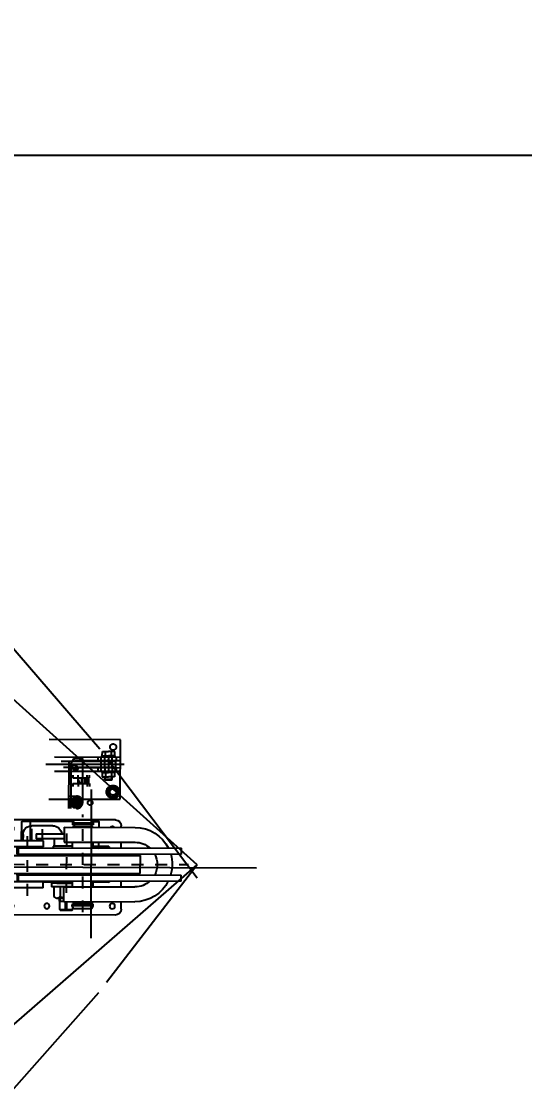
# Model space of a CAD drawing. Header units: millimetres. Extents: x -4 to 3776, y -4 to 4079.
# Drawn here: x 354 to 358.23, y 263.03 to 272 of the extents above; entities that cross this region are included whole.
import ezdxf
from ezdxf import colors
from ezdxf.entities.mleader import LeaderData, LeaderLine
from ezdxf.math import Vec2, Vec3

# ---------------------------------------------------------------- set-up
doc = ezdxf.new("R2010")
doc.units = ezdxf.units.MM
for name, pattern in [('ACAD_ISO02W100', [15, 12, -3]), ('CENTER', [2, 1.25, -0.25, 0.25, -0.25]), ('CENTER2', [1.125, 0.75, -0.125, 0.125, -0.125]), ('HIDDEN2', [0.1875, 0.125, -0.0625]), ('PHANTOM', [2.5, 1.25, -0.25, 0.25, -0.25, 0.25, -0.25]), ('点划线-1', [7, 5, -1, 0, -1])]:
    doc.linetypes.add(name, pattern=pattern)
for name, color, linetype in [('03-input', 3, 'Continuous'), ('BK_kedu', 255, 'Continuous'), ('HOLD3', 7, 'Continuous')]:
    doc.layers.add(name, color=color, linetype=linetype)
doc.styles.get("Standard").update_dxf_attribs({"font": 'arial.ttf'})

# ---------------------------------------------------------------- blocks, each defined once
blk = doc.blocks.new('hook-b')
at = {"layer": '03-input', "color": 0, "linetype": 'Continuous'}
for p, q in [((2.314041348214232, 74.99999999999636), (2.314041348214232, 39.50000000000182)), ((192.314045532672, 85), (12.31404134821423, 85)), ((192.3140455326757, 84.99999999999636), (12.31404134821423, 84.99999999999636)), ((98.97912000494034, 75.8499999999949), (99.97912000494034, 76.8499999999949)), ((98.97912000494034, 75.8499999999949), (98.97912000494034, 61.84999999999854)), ((98.97912000494034, 75.8499999999949), (121.0207505652834, 75.8499999999949)), ((99.97912000494034, 76.8499999999949), (120.0207505652834, 76.84999999999854)), ((108.9999352851119, 76.8499999999949), (108.9999352851119, 62.49999999999272)), ((110.9999352851119, 76.84999999999854), (110.9999352851119, 62.49999999999454)), ((120.0207505652834, 76.84999999999854), (121.0207505652834, 75.84999999999854)), ((122.629296683328, 74.49999999999636), (120.2292966833302, 69.50000000000182)), ((121.0207505652834, 75.84999999999854), (121.0207505652834, 71.14886225407281)), ((152.8292966833287, 74.49999999999818), (122.6292966833316, 74.49999999999818)), ((152.8292966833287, 74.49999999999818), (155.2292966833302, 69.50000000000182)), ((202.3140455326757, 74.99999999999636), (202.3140455326757, 62.49999999999454)), ((94.41147801698753, 57.14991900137647), (89.21532559428306, 54.14991900137647)), ((89.21532559428306, 37.49991900137684), (89.21532559428306, 54.14991900137647)), ((106.1060190200842, 57.14991900137466), (94.41147801698753, 57.14991900137466)), ((97.99993528511186, 61.84999999999854), (106.1060190200842, 61.84999999999854)), ((97.99993528511186, 57.14991900137466), (97.99993528511186, 61.84999999999854)), ((98.99993528511186, 57.14991900137466), (98.99993528511186, 61.84999999999854)), ((99.60763043969564, 37.49991900137502), (99.60763043969564, 54.14991900137647)), ((99.99993528511186, 61.84999999999854), (106.1060190200878, 61.84999999999854)), ((106.1060190200878, 62.49999999999454), (225.4093379683509, 62.49999999999818)), ((106.1060190200878, 62.49999999999454), (106.1060190200878, 37.49999999999818)), ((120.2292966833302, 69.50000000000182), (120.2292966833302, 66.5)), ((155.2292966833302, 69.50000000000182), (120.2292966833302, 69.50000000000182)), ((155.2292966833302, 66.50000000000182), (120.2292966833302, 66.5)), ((120.2292966833265, 63.49999999999818), (120.2292966833229, 62.49999999999454)), ((120.2292966833265, 63.49999999999818), (155.2292966833302, 63.49999999999091)), ((123.0392199801172, 66.50000000000364), (123.0392199801172, 63.50000000000182)), ((152.2292966833302, 66.50000000000364), (152.2292966833302, 63.50000000000182)), ((155.2292966833302, 69.50000000000182), (155.2292966833302, 66.50000000000182)), ((155.2292966833302, 63.50000000000182), (155.2292966833302, 62.49999999999636)), ((71.32318699267125, 39.50000000000182), (0.5266343605726433, 39.50000000000364)), ((0.5266343605726433, 39.50000000000364), (0.5266343605726433, 29.50000000000364)), ((71.32318699267125, 39.50000000000182), (71.32318699266762, 29.5)), ((120.2292966833156, 37.49991900137502), (84.99993528511186, 37.49991900137684)), ((84.99993528511186, 31.49991900137502), (84.99993528511186, 37.49991900137502)), ((106.1060190200878, 37.49999999999818), (225.4093379683509, 37.5)), ((120.2292966833156, 37.49999999999818), (120.2292966833083, 27.5)), ((155.2292966833229, 37.49999999999818), (155.2292966833193, 27.5)), ((202.3140455326757, 37.49999999999818), (202.3140455326757, 27.50000000000182)), ((71.32318699267125, 29.5), (0.5266343605726433, 29.50000000000364)), ((2.314041348214232, 29.50000000000182), (2.314041348214232, 15)), ((4.833262738447957, 26.50000000000364), (4.833262738440681, 22.50000000000364)), ((17.37719708510849, 29.50000000000364), (7.833262738447957, 29.50000000000364)), ((7.833262738440681, 19.50000000000364), (16.89704404769509, 19.50000000000364)), ((15.08678740672622, 19.50000000000364), (15.08678740672622, 15)), ((18.89704404769509, 21.50000000000364), (18.89704404769509, 29.50000000000364)), ((27.31404134821423, 18.00000000000364), (27.31404134821787, 29)), ((29.81404134822151, 27.5), (303.3312953662753, 27.5)), ((29.81404134822151, 27.5), (29.81404134821787, 17.50000000000182)), ((87.99993528511186, 29.99999999999818), (71.32318699266762, 29.99999999999818)), ((120.229296683312, 31.49991900137684), (84.99993528511186, 31.49991900137684)), ((120.2292966833083, 30.49999999999818), (87.99993528511186, 30.49999999999636)), ((87.99993528511186, 30.49999999999636), (87.99993528511186, 27.49999999999636)), ((93.99993528511186, 31.49991900137684), (120.2292966833083, 31.49991900137684)), ((93.99993528511186, 31.49991900137684), (93.9999352851155, 30.49999999999818)), ((181.3140413482179, 30), (155.2292966833229, 30)), ((182.3140413482179, 29), (182.3140413482142, 27.5)), ((303.3312953662753, 27.5), (303.3312953662753, 17.5)), ((-3.637978807091713e-12, 15), (234.3879185086298, 15)), ((-3.637978807091713e-12, 15), (0, -14.99999999999818)), ((181.3140413482142, 17), (28.31404134821423, 17.00000000000364)), ((181.3140413482142, 17), (28.31404134821423, 17.00000000000364)), ((29.81404134821787, 17.50000000000182), (303.3312953662753, 17.5)), ((155.2292966833193, 17.50000000000364), (155.2292966833193, 15.00000000000182)), ((202.3140455326757, 17.50000000000182), (202.3140455326757, 15.00000000000182)), ((234.3879185086298, 15), (234.3879185086298, -15)), ((0, -14.99999999999818), (234.3879185086298, -15)), ((2.314041348214232, -14.99999999999818), (2.314041348214232, -29.5)), ((15.08678740672985, -14.99999999999818), (15.08678740672985, -19.50000000000182)), ((181.3140413482142, -17), (28.31404134821423, -17.00000000000364)), ((181.3140413482142, -17), (28.31404134821423, -17.00000000000364)), ((29.81404134822151, -17.50000000000182), (303.3312953662753, -17.49999999999818)), ((29.81404134822151, -17.50000000000182), (29.81404134821787, -27.50000000000364)), ((155.229296683312, -14.99999999999818), (155.2292966833083, -17.49999999999818)), ((202.3140455326757, -14.99999999999818), (202.3140455326757, -17.5)), ((303.3312953662753, -17.49999999999818), (303.3312953662753, -27.50000000000182)), ((71.32318699267125, -29.50000000000364), (0.5266343605726433, -29.5)), ((0.5266343605726433, -29.5), (0.5266343605726433, -39.5)), ((4.833262738447957, -26.50000000000364), (4.833262738440681, -22.50000000000364)), ((7.833262738440681, -19.50000000000364), (16.89704404769509, -19.50000000000364)), ((17.37719708510849, -29.50000000000364), (7.833262738447957, -29.50000000000364)), ((18.89704404769509, -21.50000000000364), (18.89704404769509, -29.50000000000364)), ((27.31404134821423, -18.00000000000364), (27.31404134821787, -29)), ((29.81404134821787, -27.50000000000364), (303.3312953662753, -27.50000000000182)), ((35.61404134821714, -27.50000000000182), (164.0140413482186, -27.50000000000182)), ((71.32318699267125, -29.50000000000182), (71.32318699267125, -39.50000000000182)), ((87.99993528511186, -30.50000000000364), (87.99993528511186, -27.50000000000364)), ((120.2292966832792, -30.50000000000364), (87.99993528511186, -30.50000000000364)), ((89.99993528511186, -31.15000000000146), (120.2292966832792, -31.15000000000327)), ((89.99993528511186, -31.15000000000146), (89.99993528511186, -42.15000000000146)), ((89.99993528511186, -31.15000000000146), (89.99993528511186, -43.15000000000146)), ((93.99993528511186, -30.50000000000182), (93.99993528511186, -31.15000000000327)), ((120.2292966832829, -27.50000000000182), (120.2292966832792, -37.5)), ((155.2292966833083, -27.50000000000182), (155.2292966833083, -37.5)), ((181.3140413482142, -30), (155.2292966833083, -30)), ((164.8140413482179, -28.30000000000109), (164.8140413482179, -37.5)), ((182.3140413482142, -27.50000000000364), (182.3140413482142, -29)), ((202.3140455326757, -27.50000000000364), (202.3140455326757, -37.50000000000182)), ((71.32318699267125, -39.50000000000182), (0.5266343605726433, -39.50000000000364)), ((2.314041348214232, -39.50000000000364), (2.314041348214232, -65)), ((34.81404134821787, -39.50000000000364), (34.81404134821787, -71.70000000000073)), ((37.06367912231144, -50), (37.06367912231144, -39.50000000000364)), ((49.81404134821787, -39.50000000000364), (49.81404134821787, -72.50000000000182)), ((106.1060190200878, -43.15000000000146), (59.20084918127031, -43.15000000000146)), ((59.20084918127031, -51.15000000000146), (59.20084918127031, -43.15000000000146)), ((59.20084918127031, -51.15000000000146), (106.1060190200915, -51.14999999999964)), ((69.18799789806872, -58.95605574205365), (69.18799789806872, -40.55206994677246)), ((106.1060190200878, -51.15000000000146), (99.99993528511186, -51.15000000000146)), ((106.1060190200878, -37.5), (225.4093379683618, -37.5)), ((106.1060190200878, -62.50000000000364), (106.1060190200878, -37.5)), ((87.06367912231144, -65), (52.06367912231144, -65)), ((106.1060190200878, -62.50000000000364), (225.4093379683618, -62.50000000000182)), ((120.2292966832647, -62.50000000000364), (120.2292966832647, -63.5)), ((120.2292966832647, -63.5), (155.2292966832974, -63.49999999999091)), ((120.2292966833302, -69.50000000000182), (120.2292966833302, -66.5)), ((155.2292966833302, -66.50000000000182), (120.2292966833302, -66.5)), ((122.629296683328, -74.49999999999636), (120.2292966833302, -69.50000000000182)), ((155.2292966833302, -69.50000000000182), (120.2292966833302, -69.50000000000182)), ((123.0392199801172, -66.50000000000364), (123.0392199801172, -63.50000000000182)), ((152.2292966833302, -66.50000000000364), (152.2292966833302, -63.50000000000182)), ((152.8292966833287, -74.49999999999818), (155.2292966833302, -69.50000000000182)), ((155.2292966833011, -62.50000000000364), (155.2292966832974, -63.49999999999091)), ((155.2292966833302, -69.50000000000182), (155.2292966833302, -66.50000000000182)), ((164.8140413482179, -62.50000000000364), (164.8140413482179, -71.70000000000073)), ((202.3140455326757, -62.50000000000364), (202.3140455326757, -65)), ((192.3140455326757, -75), (12.31404134821423, -75)), ((35.61404134821714, -72.50000000000182), (121.6692966833325, -72.50000000000182)), ((152.8292966833287, -74.49999999999818), (122.6292966833316, -74.49999999999818)), ((153.7892966833278, -72.50000000000182), (164.0140413482186, -72.50000000000182))]:
    blk.add_line(p, q, dxfattribs=at)
at = {"layer": '03-input', "color": 0, "linetype": 'CENTER'}
for p, q in [((109.9999352851119, -52.24775181387304), (109.9999352851119, 77.8246253484831)), ((137.7292966833302, 80.45653313166804), (137.7292966833156, -84.23717798167672)), ((44.76992344760947, 52.7239251710489), (44.76992344760947, -51.12295016588723)), ((-20.53902839321017, 0), (315.2093335145437, 0))]:
    blk.add_line(p, q, dxfattribs=at)
at = {"layer": '03-input', "color": 0, "linetype": 'ACAD_ISO02W100'}
blk.add_line((51.81404134822151, -39.50000000000364), (51.81404134821787, -72.50000000000182), dxfattribs=at)
at = {"layer": '03-input', "color": 0, "linetype": 'Continuous'}
for centre in [(17.31404134821423, 69.99999999999636), (77.31404134821423, 69.99999999999636), (187.3140455326757, 69.99999999999636), (17.31404134821423, -60)]:
    blk.add_circle(centre, 4.5, dxfattribs=at)
for centre, radius, start, end in [((12.31404134821423, 74.99999999999636), 10, 90, 180), ((192.3140455326757, 74.99999999999636), 10, 0, 90), ((94.41147801698753, 51.14991900137466), 6.000000000000568, 29.99999999995821, 90), ((109.9999352851082, 37.64991900137102), 19.5000000000043, 101.5187155150603, 122.2042275039485), ((225.4093379683618, -1.818989403545856e-12), 62.5, 26.10388113733993, 90), ((225.4093379683618, 0), 37.5, 47.16657193395233, 90), ((7.833262738444319, 26.50000000000364), 3, 90, 180), ((7.833262738440681, 22.50000000000364), 3, 180, 270), ((16.89704404769145, 21.50000000000364), 2, 270, 0), ((28.31404134821787, 29), 1, 149.9999999998473, 180), ((28.31404134821423, 18.00000000000364), 1, 180, 270), ((181.3140413482179, 29), 1, 0, 90), ((181.3140413482142, 18), 1, 270, 330.0000000002223), ((225.4093379683618, 0), 37.5, 332.1818607153156, 27.81813928468435), ((225.4093379683618, -1.818989403545856e-12), 62.5, 343.739795291638, 16.26020470836198), ((28.31404134821423, -18.00000000000364), 1, 90, 180), ((181.3140413482179, -18), 1, 29.99999999995821, 90), ((7.833262738440681, -22.50000000000364), 3, 90, 180), ((7.833262738444319, -26.50000000000364), 3, 180, 270), ((16.89704404769145, -21.50000000000364), 2, 0, 90), ((28.31404134821787, -29.00000000000546), 1, 180, 210.0000000001527), ((164.0140413482186, -28.30000000000109), 0.8, 0, 90), ((181.3140413482142, -29), 1, 270, 0), ((225.4093379683618, 0), 37.5, 270, 312.8334280660476), ((225.4093379683618, -1.818989403545856e-12), 62.5, 270, 333.89611886266), ((52.06367912231144, -50), 15, 180, 270), ((87.06367912231144, -50), 15, 270, 355.603008952782), ((12.31404134821423, -65), 10, 180, 270), ((35.61404134821714, -71.70000000000073), 0.8, 180, 270), ((164.0140413482186, -71.70000000000073), 0.8, 270, 0), ((187.3140455326757, -60), 4.5, 213.7489885960005, 326.2510114039995), ((192.3140455326757, -65), 10, 270, 0)]:
    blk.add_arc(centre, radius, start, end, dxfattribs=at)
blk = doc.blocks.new('牵板A')
at = {"layer": '03-input', "color": 0, "linetype": 'Continuous'}
for p, q in [((1050.931939478774, 315.0311747086806), (1050.931939478774, 395.0269395486129)), ((1075.931939478774, 303.5269395486129), (1075.931939478774, 395.0269395486129)), ((1051.17099727893, 314.0829750626098), (1057.365585442043, 302.5787399025438)), ((1073.931939478774, 301.5269395486129), (1059.126527641887, 301.5269395486129))]:
    blk.add_line(p, q, dxfattribs=at)
at = {"layer": '03-input', "color": 0, "linetype": 'CENTER2'}
for p, q in [((1070.954883284302, 395.0269395486129), (1055.908995673247, 395.0269395486129)), ((1063.431939478774, 387.9955075684092), (1063.431939478774, 402.0583715288184)), ((1067.822259218121, 322.5269395486129), (1059.041619739428, 322.5269395486129)), ((1063.431939478774, 317.9988419130867), (1063.431939478774, 327.0550371841408))]:
    blk.add_line(p, q, dxfattribs=at)
at = {"layer": '03-input', "color": 0, "linetype": 'Continuous'}
for centre, radius in [((1063.431939478775, 395.0269395486129), 5.5), ((1063.431939478775, 322.5269395486129), 3.5)]:
    blk.add_circle(centre, radius, dxfattribs=at)
for centre, radius, start, end in [((1063.431939478775, 395.0269395486129), 12.5, 7.016477563892661e-15, 180), ((1052.931939478775, 315.0311747086807), 2, 180, 208.3007557660326), ((1059.126527641887, 303.5269395486129), 2, 208.3007557660326, 270), ((1073.931939478775, 303.5269395486129), 2, 270, 7.016477563892661e-15)]:
    blk.add_arc(centre, radius, start, end, dxfattribs=at)
blk = doc.blocks.new('NJMFGNJ')
for p, q in [((323.7729293347447, 207.3336474566821), (321.9020226449869, 205.6934408526037)), ((321.9020226449869, 205.6934408526037), (324.0449709144425, 203.7845175547864))]:
    blk.add_line(p, q)
at = {"color": 6, "linetype": '点划线-1'}
blk.add_line((321.4036271839041, 205.7220553450742), (354.054144681716, 205.7220553450742), dxfattribs=at)
at = {"layer": '03-input', "color": 0, "linetype": 'PHANTOM'}
for p, q in [((322.7916833141613, 206.3160598879892), (322.794461517192, 204.8839737648835)), ((322.9697194132824, 205.1663554158163), (322.9696058243127, 205.2249073594172)), ((322.9861981669714, 204.8293168185915), (322.9854306739347, 205.2249380591392)), ((323.1510675744844, 205.1471513920416), (322.5510687035237, 205.1459874126864)), ((322.5510687035237, 205.1459874126864), (322.5520386863212, 204.6459883535539)), ((322.9856302221245, 205.1220765365967), (322.9183746112311, 205.12194606278)), ((322.9855995224026, 205.1379013862188), (322.9697194132824, 205.1663554158163)), ((322.8117640994036, 205.014921104712), (322.8117180498218, 205.0386583791448)), ((322.8157203118095, 205.0149287796423), (322.815812410975, 204.9674542307769)), ((322.9502315335947, 205.0151897272755), (322.819676524215, 205.0149364545729)), ((322.819676524215, 205.0149364545729), (322.8197686233796, 204.967461905707)), ((322.8315451614314, 205.0149594793639), (322.8314991118496, 205.0386967537969)), ((322.9067131971349, 205.0151053030413), (322.9068052962995, 204.9676307541757)), ((322.9502315335947, 205.0151897272755), (322.9501854840142, 205.0389270017081)), ((322.8118561985673, 204.9674465558463), (322.8119022481509, 204.9437092814137)), ((322.9503236327602, 204.9677151784096), (322.8197686233796, 204.967461905707)), ((322.831637260596, 204.9674849304982), (322.8316833101783, 204.9437476560654)), ((322.8665568827938, 205.0110711737318), (322.866633632098, 204.9715090496771)), ((322.8741693585456, 205.0110859417006), (322.8742461078489, 204.9715238176459)), ((322.8886806626592, 205.0111140931845), (322.9045515618638, 204.987407518473)), ((322.9045515618638, 204.987407518473), (322.9045822615858, 204.9715826688511)), ((322.950369682342, 204.9439779039768), (322.9503236327602, 204.9677151784096)), ((323.1065235510777, 204.9120645357971), (322.55152459544, 204.9109878548939)), ((322.9365820699392, 204.8817347980986), (322.5515827944072, 204.8809879113459)), ((322.586530408998, 204.8810557086433), (322.586472210032, 204.9110556521913)), ((323.0287917468725, 204.8769136726273), (322.5890924236689, 204.8760606694643)), ((322.5890924236689, 204.8760606694643), (322.5891894219496, 204.8260607635513)), ((322.6215826626863, 204.8811237089376), (322.6215923625125, 204.876123718346)), ((322.6240826579814, 204.8811285588516), (322.6240923578088, 204.8761285682603)), ((322.6790825544848, 204.8812352569591), (322.6790922543145, 204.8762352663675)), ((322.6815825497822, 204.8812401068728), (322.6815922496084, 204.8762401162818)), ((322.7166348034694, 204.8813081071671), (322.7165766045022, 204.9113080507151)), ((322.7409799799296, 204.8813553360604), (322.7409217809602, 204.9113552796083)), ((322.9366984678758, 204.821734911003), (322.5516991923415, 204.8209880242503)), ((323.1067563469469, 204.7920647616053), (322.5517573913098, 204.7909880807021)), ((322.5867050059018, 204.7910558779998), (322.5866468069323, 204.8210558215474)), ((323.0488887075185, 204.8269525660256), (322.5891894219496, 204.8260607635513)), ((322.6216990606218, 204.8211238218414), (322.6216893607933, 204.8261238124327)), ((322.6241990559157, 204.8211286717554), (322.6241893560895, 204.8261286623467)), ((322.6791989524208, 204.8212353698629), (322.6791892525935, 204.8262353604543)), ((322.6816989477165, 204.8212402197769), (322.681689247888, 204.8262402103682)), ((322.7168094003732, 204.791308276523), (322.7167512014037, 204.8213082200712)), ((322.7411545768323, 204.7913555054165), (322.7410963778651, 204.8213554489647)), ((322.5520386863212, 204.6459883535539), (323.1520375572784, 204.6471523329085))]:
    blk.add_line(p, q, dxfattribs=at)
at = {"layer": '03-input', "color": 0, "linetype": 'CENTER'}
blk.add_line((322.9183261794051, 205.1469113175484), (322.9182234948675, 205.1998423305541), dxfattribs=at)
at = {"layer": '03-input', "color": 0, "linetype": 'HIDDEN2', "ltscale": 0.5}
for p, q in [((322.9067131971349, 205.0151053030413), (322.9066671475531, 205.0388425774739)), ((322.9068052962995, 204.9676307541757), (322.9068513458823, 204.9438934797426)), ((322.6203326650385, 204.8811212839803), (322.6202744660695, 204.9111212275286)), ((322.6828325474301, 204.8812425318298), (322.6827743484617, 204.911242475378)), ((322.6204490629739, 204.8211213968847), (322.62050726194, 204.7911214533365)), ((322.682948945365, 204.8212426447339), (322.6830071443321, 204.791242701186))]:
    blk.add_line(p, q, dxfattribs=at)
at = {"layer": '03-input', "color": 0, "linetype": 'Continuous'}
for p, q in [((322.5994708324495, 204.9585809585015), (322.6514322589003, 204.9586817620709)), ((322.5995435811609, 204.9210810290666), (322.5994708324495, 204.9585809585015)), ((322.6238863956988, 204.9822962881851), (322.6213912503159, 204.9797914429752)), ((322.6213912503159, 204.9797914429752), (322.6813911374118, 204.979907840911)), ((322.6213912503159, 204.9797914429752), (322.6214323153518, 204.9586235631031)), ((322.6788862922022, 204.9824029862924), (322.6238863956988, 204.9822962881851)), ((322.6238863956988, 204.9822962881851), (322.6239323106486, 204.9586284130168)), ((322.6255242943843, 204.9211314308514), (322.6254515456758, 204.9586313602863)), ((322.7033936853489, 204.9587825656397), (322.6514322589003, 204.9586817620709)), ((322.6774857208351, 204.9212322344202), (322.6774129721255, 204.9587321638554)), ((322.6788862922022, 204.9824029862924), (322.6813911374118, 204.979907840911)), ((322.6788862922022, 204.9824029862924), (322.6789322071538, 204.958735111125)), ((322.6813911374118, 204.979907840911), (322.6814322024477, 204.9587399610383)), ((322.7034664340591, 204.9212826362048), (322.7033936853489, 204.9587825656397)), ((322.5952551134576, 204.9210727095711), (322.6515050076094, 204.9211818326357)), ((322.5952745131135, 204.9110727283885), (322.5952551134576, 204.9210727095711)), ((322.7077549017624, 204.9212909557002), (322.6515050076094, 204.9211818326357)), ((322.7077743014171, 204.9112909745175), (322.7077549017624, 204.9212909557002)), ((322.5955073089845, 204.791072954197), (322.5955267086404, 204.7810729730141)), ((322.5955267086404, 204.7810729730141), (322.6517766027922, 204.7811820960789)), ((322.5998151763437, 204.7810812925098), (322.5998879250528, 204.7435813630748)), ((322.6257958895688, 204.781131694294), (322.6258686382773, 204.7436317648591)), ((322.7080264969452, 204.7812912191431), (322.6517766027922, 204.7811820960789)), ((322.6777573160156, 204.7812324978631), (322.6778300647271, 204.7437325684282)), ((322.7037380292419, 204.7812828996479), (322.7038107779522, 204.743782970213)), ((322.7080070972905, 204.7912912003257), (322.7080264969452, 204.7812912191431)), ((322.5998879250528, 204.7435813630748), (322.6518493515025, 204.7436821666439)), ((322.7038107779522, 204.743782970213), (322.6518493515025, 204.7436821666439))]:
    blk.add_line(p, q, dxfattribs=at)
at = {"layer": '03-input', "color": 0, "linetype": 'HIDDEN2'}
for p, q in [((322.8289928053192, 205.0109983005771), (322.8290695546231, 204.9714361765224)), ((322.8475702861923, 205.0110343403184), (322.8476470354965, 204.9714722162639)), ((322.6215923625125, 204.876123718346), (322.6216893607933, 204.8261238124327)), ((322.6815922496084, 204.8762401162818), (322.681689247888, 204.8262402103682)), ((322.714092188452, 204.8763031651632), (322.7141891867316, 204.82630325925))]:
    blk.add_line(p, q, dxfattribs=at)
at = {"layer": '03-input', "color": 0, "linetype": 'CENTER2'}
blk.add_line((323.1775709364019, 204.8522022526353), (322.519325140075, 204.8509252760365), dxfattribs=at)
at = {"layer": '03-input', "color": 0, "linetype": 'CENTER', "ltscale": 0.5}
for q in [(322.6515244072654, 204.911181851453), (322.6516731759722, 204.8344957360939)]:
    blk.add_line((322.6517572031363, 204.7911820772615), q, dxfattribs=at)
at = {"layer": '03-input', "color": 0, "linetype": 'PHANTOM'}
for points in [[(321.9020226449869, 205.6934408526037), (322.7291750659347, 206.7725924091623), (323.5003812671908, 207.654676698025), (324.218947532045, 208.3637524604081), (324.8881801437872, 208.9238784375274), (325.5113853857073, 209.3591133705989), (326.0918695410953, 209.6935160008387), (326.632938893241, 209.9511450694627), (327.1378997254342, 210.156059317687), (327.6099994653067, 210.3288399044781), (328.0522501178571, 210.4761576598059), (328.4676048324255, 210.6012058313905)], [(321.9022446890925, 205.8078983917612), (322.7252038582209, 204.7255456694706), (323.4929818347597, 203.8404757986376), (324.208791531028, 203.1286173910073), (324.8758458593446, 202.5658990583246), (325.4973577320288, 202.1282494123346), (326.0765400613995, 201.7915970647824), (326.616605759776, 201.531870627413), (327.120767739477, 201.3249987119713), (327.5921935503611, 201.1503877146318), (328.033869292443, 201.0013551692855), (328.4487357032768, 200.8746963942528)]]:
    blk.add_lwpolyline(points, dxfattribs=at)
for points in [[(322.9364873205217, 205.2045875061899), (322.954821682342, 205.1729732559311), (322.9366101194074, 205.1412881077022), (322.9000641946516, 205.1412172097322), (322.8817298328304, 205.1728314599912), (322.8999413957645, 205.2045166082198)], [(322.6354537798493, 205.1249010771517), (322.6586253457849, 205.0849459540077), (322.6356089770966, 205.0449012276911), (322.5894210424728, 205.0448116245183), (322.5662494765396, 205.0847667476624), (322.5892658452273, 205.1248114739792)]]:
    blk.add_lwpolyline(points, close=True, dxfattribs=at)
for centre, radius in [((322.8045279742814, 205.1761233291068), 0.02077015421265646), ((322.9182757575853, 205.1729023579612), 0.04351841835032782), ((322.9182757575853, 205.1729023579612), 0.03164975880023841), ((322.9380175245116, 205.1931962607304), 0.003956219850029801), ((322.6124374111605, 205.0848563508349), 0.05499999999999992), ((322.6124374111605, 205.0848563508349), 0.03999999999999994), ((322.6124374111605, 205.0848563508349), 0.02624999999999996), ((322.9182748371356, 205.1733768240511), 0.01780298932513411), ((322.9376405471077, 204.8776864026614), 0.02077015421265646), ((322.613169748173, 204.7073570611902), 0.02624999999999996)]:
    blk.add_circle(centre, radius, dxfattribs=at)
for radius, end in [(0.05143085805038742, 270.1111519170094), (0.01978109925014901, 0.1111519137519836)]:
    blk.add_arc((322.9182748371356, 205.1733768240511), radius, 90.11115191700942, end, dxfattribs=at)
at = {"layer": '03-input', "color": 0, "linetype": 'PHANTOM', "rotation": 0.1111519105077807}
for name, p, xscale, yscale, zscale in [('hook-b', (323.5527914449637, 205.6966432933015), -0.004999999999999992, 0.004999999999999992, 0.004999999999999992), ('牵板A', (327.1284692727376, 203.6187281114137), -0.003956219850029801, 0.003956219850029801, 0.003956219850029801)]:
    blk.add_blockref(name, p, dxfattribs=dict(at, xscale=xscale, yscale=yscale, zscale=zscale))

msp = doc.modelspace()

# ---------------------------------------------------------------- linework, layer by layer
at = {"layer": 'HOLD3', "color": 0, "lineweight": 25}
msp.add_lwpolyline([(309.3723412727313, 270.8740256269075), (310.4200112727312, 270.8740206269076), (317.4637862727313, 270.8739606269073), (324.5075662727313, 270.8739006269075), (331.5513362727315, 270.8738506269074), (338.5951112727316, 270.8738006269073), (345.6388862727313, 270.8737556269075), (352.6826612727314, 270.8737206269075), (359.7264362727315, 270.8736856269074), (366.7702112727316, 270.8736606269076), (372.6750112727314, 270.8736306269075), (373.3723462727312, 270.8736256269076), (373.8139812727313, 270.8736206269073), (374.0696762727316, 270.8736206269073), (380.8577562727314, 270.8735706269072), (387.9015312727315, 270.8734906269074), (394.9453062727316, 270.8733856269073), (401.9890812727313, 270.8732206269074), (409.0328562727314, 270.8729806269075), (416.0766312727319, 270.8726606269074), (423.1204012727312, 270.8723156269075), (430.1641812727312, 270.8719556269075), (435.3723412727313, 270.8717006269071)], dxfattribs=at)

# ---------------------------------------------------------------- block references
at = {"rotation": 179.7776961789247}
msp.add_blockref('NJMFGNJ', (678.1778721441624, 469.350978445098), dxfattribs=at)

# ---------------------------------------------------------------- leaders
at = {"color": 4, "lineweight": 25}
ml = msp.add_multileader_mtext('Standard', dxfattribs=at)
ml.set_content('R20\\PMax.outreach', color=4)
ml.set_leader_properties()
ml.build(insert=Vec2(0, 0))
ctx = ml.context
ctx.base_point, ctx.plane_origin = Vec3(309.2388130974467, 249.3046826660543), Vec3(371.1656070240961, 265.5836360837607)
ctx.text_align_type = 2
notes = []
notes.append((ctx, [(0, (1, 1, 0), (354.3002046390566, 249.3046826660543), (-1, 0), 8, [(0, [(371.1656070240978, 265.5836360837598)], 0, [])])]))
ctx.mtext.insert, ctx.mtext.alignment, ctx.mtext.flow_direction = Vec3(344.3002046390566, 251.3374248215795), 3, 5
at = {"layer": 'BK_kedu'}
ml = msp.add_multileader_mtext('Standard', dxfattribs=at)
ml.set_content('', color=256)
ml.set_leader_properties()
ml.build(insert=Vec2(0, 0))
ml.multileader.update_dxf_attribs({"text_right_attachment_type": 6, "dogleg_length": 0.36, "arrow_head_size": 0.18})
ctx = ml.context
ctx.base_point, ctx.char_height, ctx.arrow_head_size, ctx.landing_gap_size, ctx.plane_origin = Vec3(3775.998586345596, 4079.3284131595), 0.18, 0.18, 0.09, Vec3(3774.638586345596, 4079.3284131595)
ctx.right_attachment = 6
notes.append((ctx, [(0, (0, 0, 0), (0, 0), (1, 0), 1, [])]))
ctx.mtext.insert, ctx.mtext.flow_direction = Vec3(3776.088586345596, 4079.4184131595), 5
for ctx, leaders in notes:
    for number, flags, end, landing, length, lines in leaders:
        leader = LeaderData()
        leader.index, (leader.has_last_leader_line, leader.has_dogleg_vector, leader.attachment_direction) = number, flags
        leader.last_leader_point, leader.dogleg_vector, leader.dogleg_length = Vec3(end), Vec3(landing), length
        for number, points, colour, breaks in lines:
            line = LeaderLine()
            line.index, line.vertices, line.color, line.breaks = number, Vec3.list(points), colors.encode_raw_color(colour), breaks
            leader.lines.append(line)
        ctx.leaders.append(leader)

doc.saveas('drawing.dxf')
